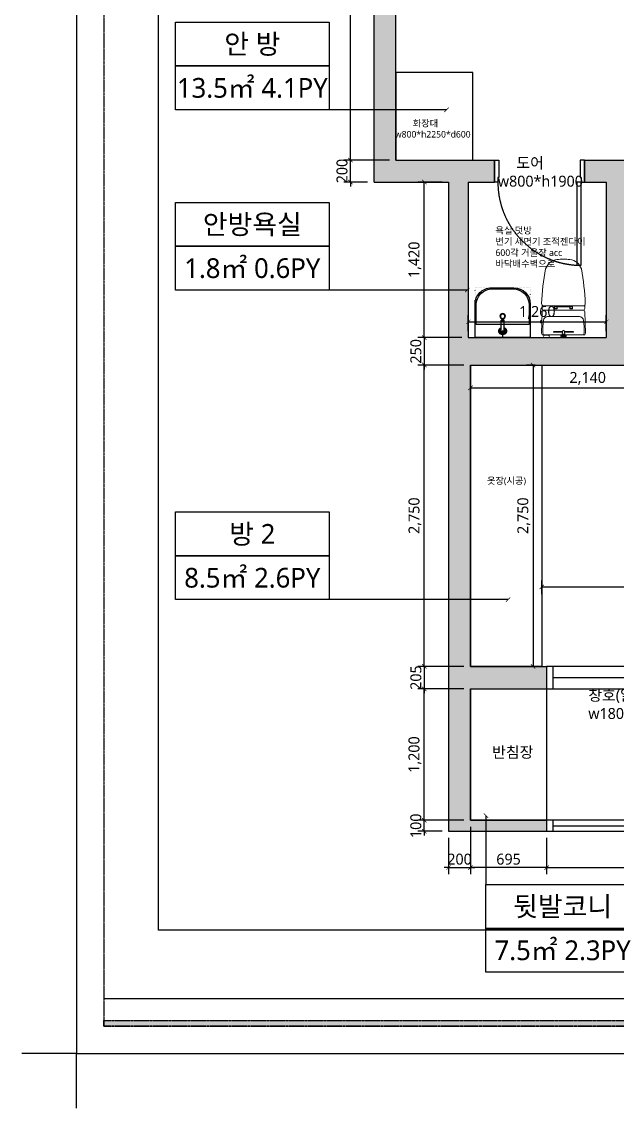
# Model space of a CAD drawing. Header units: millimetres. Extents: x 0 to 460473, y -68369 to 85219.
# Drawn here: x 283049 to 288485, y 25520 to 35436 of the extents above; entities that cross this region are included whole.
import ezdxf
from ezdxf.enums import TextEntityAlignment as Align

# ---------------------------------------------------------------- set-up
doc = ezdxf.new("R2010")
doc.units = ezdxf.units.MM
doc.header["$LTSCALE"] = 50
for name, pattern in [('CENTER2', [28.575, 19.05, -3.175, 3.175, -3.175]), ('DOT', [0.25, 0, -0.25]), ('HIDDEN2', [0.1875, 0.125, -0.0625])]:
    doc.linetypes.add(name, pattern=pattern)
doc.layers.add('00', color=7, linetype='Continuous', lineweight=0)
for name, color, linetype in [('FORM(YOURNAME)-11', 1, 'Continuous'), ('fur', 6, 'Continuous'), ('ha', 8, 'Continuous'), ('hid', 8, 'HIDDEN2'), ('text', 7, 'Continuous'), ('wall', 2, 'Continuous'), ('WID', 4, 'Continuous'), ('win', 4, 'Continuous')]:
    doc.layers.add(name, color=color, linetype=linetype)
doc.styles.add('N 맑은고딕', font='malgun.ttf')
doc.styles.add('NEW 맑은고딕', font='malgun.ttf')
doc.styles.add('맑은 고딕', font='malgun.ttf')
doc.dimstyles.new('DH IN40', dxfattribs={"dimscale": 40, "dimtxt": 2.5, "dimasz": 1, "dimexe": 1.5, "dimexo": 1.5, "dimtad": 1, "dimdec": 7, "dimlunit": 6, "dimtxsty": '맑은 고딕', "dimblk": 'ARCHTICK', "dimcen": 2.5, "dimclrd": 256, "dimclre": 256, "dimclrt": 256, "dimadec": 0, "dimazin": 0, "dimtfac": 1, "dimtdec": 7, "dimtix": 1, "dimtmove": 0, "dimatfit": 3, "dimldrblk": 'ARCHTICK', "dimfxl": 1, "dimtfillclr": 1, "dimlwd": -1, "dimlwe": -1, "dimarcsym": 0})

# ---------------------------------------------------------------- blocks, each defined once
blk = doc.blocks.new('FORM-PLAN')
at = {"layer": 'hid'}
h = blk.add_hatch(color=256, dxfattribs=at)
h.dxf.hatch_style = 1
h.paths.add_polyline_path([(-71444, 55115), (10556, 55115), (10556, 54915), (-71444, 54915)])
h.paths.add_polyline_path([(-71444, -2085), (10556, -2085), (10556, -2285), (-71444, -2285)])
at = {"layer": 'Defpoints', "color": 158}
blk.add_line((1346, -1285), (-71444, -1285), dxfattribs=at)
blk.add_lwpolyline([(-69444, 53115), (-64, 53115), (-64, 1215), (-69444, 1215)], close=True, dxfattribs=at)
at = {"layer": 'Defpoints', "color": 1}
blk.add_lwpolyline([(-72444, -5285), (-72444, -3285), (-74444, -3285)], dxfattribs=at)
at = {"layer": 'FORM(YOURNAME)-11', "color": 250}
blk.add_lwpolyline([(-72444, -3285), (11556, -3285), (11556, 56115), (-72444, 56115)], close=True, dxfattribs=at)
at = {"layer": 'hid', "color": 158}
blk.add_lwpolyline([(-71444, -2285), (10556, -2285), (10556, 55115), (-71444, 55115)], close=True, dxfattribs=at)
at = {"layer": 'hid'}
blk.add_lwpolyline([(-71444, -2085), (10556, -2085), (10556, -2285), (-71444, -2285)], close=True, dxfattribs=at)
at = {"layer": '00', "style": 'NEW 맑은고딕'}
for tag, p in [('1', (9905, 18188)), ('2', (9905, 17544)), ('3', (9905, 16257)), ('4', (9905, 14326)), ('5', (9905, 12009)), ('6', (9905, 9757)), ('7', (9905, 7504)), ('8', (9905, 5252)), ('9', (9905, 2999)), ('10', (5655, 811)), ('11', (9905, 747)), ('12', (5655, -1441)), ('13', (9905, -1441))]:
    blk.add_attdef(tag, text='', height=520, dxfattribs=at).set_placement(p, align=Align.MIDDLE_RIGHT)
blk = doc.blocks.new('_ArchTick')
at = {"color": 0, "linetype": 'ByBlock', "const_width": 0.15}
blk.add_lwpolyline([(-0.5, -0.5), (0.5, 0.5)], dxfattribs=at)
blk = doc.blocks.new('gasdgasdgsd')
at = {"layer": 'WID'}
for p, q in [((103359.9, 11032.7), (103054.9, 11032.7)), ((103054.9, 11032.7), (103054.9, 10527.7)), ((103509.9, 10677.7), (103509.9, 10882.7)), ((103054.9, 10780.2), (103119.9, 10780.2)), ((103054.9, 10527.7), (103359.9, 10527.7))]:
    blk.add_line(p, q, dxfattribs=at)
at = {"layer": 'WID', "color": 8}
for p, q in [((103349.9, 11022.7), (103174.9, 11022.7)), ((103174.9, 11022.7), (103174.9, 10537.7)), ((103499.9, 10687.7), (103499.9, 10872.7)), ((103114.9, 10792.7), (103205.4, 10792.7)), ((103114.9, 10767.7), (103205.4, 10767.7)), ((103205.4, 10793.7), (103210.4, 10793.7)), ((103205.4, 10766.7), (103210.4, 10766.7)), ((103210.4, 10794.7), (103215.4, 10794.7)), ((103210.4, 10765.7), (103215.4, 10765.7)), ((103215.4, 10765.7), (103215.4, 10794.7)), ((103174.9, 10537.7), (103349.9, 10537.7))]:
    blk.add_line(p, q, dxfattribs=at)
at = {"layer": 'WID', "color": 251}
for p, q in [((103205.4, 10766.7), (103205.4, 10793.7)), ((103210.4, 10765.7), (103210.4, 10794.7))]:
    blk.add_line(p, q, dxfattribs=at)
at = {"layer": 'WID', "color": 8, "linetype": 'DOT'}
blk.add_lwpolyline([(103509.9, 10527.7), (103509.9, 11032.7), (103054.9, 11032.7), (103054.9, 10527.7)], close=True, dxfattribs=at)
at = {"layer": 'WID', "color": 8}
blk.add_circle((103249.9, 10780.2), 25, dxfattribs=at)
at = {"layer": 'WID', "color": 251}
blk.add_circle((103249.9, 10780.2), 20, dxfattribs=at)
at = {"layer": 'WID', "color": 8}
for centre, radius, start, end in [((103349.9, 10872.7), 150, 0, 90), ((103114.9, 10780.2), 35, 20.92481, 339.07514), ((103114.9, 10780.2), 12.5, 89.99998, 269.99998), ((103349.9, 10687.7), 150, 270, 0)]:
    blk.add_arc(centre, radius, start, end, dxfattribs=at)
at = {"layer": 'WID'}
for centre, start, end in [((103359.9, 10882.7), 0, 90), ((103359.9, 10677.7), 270, 0)]:
    blk.add_arc(centre, 150, start, end, dxfattribs=at)
at = {"layer": 'WID', "color": 251}
for radius, start, end in [(30, 24.62429, 335.37566), (25, 29.99998, 329.99998), (18, 43.98294, 316.01701)]:
    blk.add_arc((103114.9, 10780.2), radius, start, end, dxfattribs=at)
blk = doc.blocks.new('A$C4B2D31F0')
at = {"layer": '00', "linetype": 'Continuous'}
for p, q in [((168.9, 697.3), (168.9, 707.3)), ((168.9, 697.3), (216.9, 697.3)), ((186, 692.5), (180.6, 697.3)), ((199.9, 692.5), (205.3, 697.3)), ((216.9, 697.3), (216.9, 707.3)), ((106.4, 666.3), (184.4, 666.3)), ((106.4, 659.3), (185.5, 659.3)), ((181.6, 685.5), (186, 692.5)), ((187, 651.2), (181.6, 685.5)), ((181.6, 685.5), (204.3, 685.5)), ((186, 692.5), (199.9, 692.5)), ((187, 651.2), (198.9, 651.2)), ((198.9, 651.2), (204.3, 685.5)), ((204.3, 685.5), (199.9, 692.5)), ((200.4, 659.3), (279.4, 659.3)), ((201.4, 666.3), (279.4, 666.3)), ((-16, 576.9), (-16, 564.8)), ((-12, 580.9), (-4.8, 580.9)), ((-12, 560.8), (-4.3, 560.8)), ((192.9, 433.7), (146.6, 433.7)), ((192.9, 433.7), (239.3, 433.7))]:
    blk.add_line(p, q, dxfattribs=at)
at = {"layer": '00'}
for p, q in [((168.9, 707.3), (216.9, 707.3)), ((192.9, 707.3), (192.9, 716))]:
    blk.add_line(p, q, dxfattribs=at)
at = {"layer": '00', "color": 4}
for p, q in [((185, 690.9), (20.4, 690.9)), ((37.2, 692.3), (24.7, 692.3)), ((37.2, 692.3), (49.7, 692.3)), ((200.9, 690.9), (365.5, 690.9)), ((47.7, 523.7), (192.9, 523.7)), ((338.2, 523.7), (192.9, 523.7)), ((12.6, 465.9), (192.9, 465.9)), ((192.9, 426.6), (13.7, 426.6)), ((373.3, 465.9), (192.9, 465.9)), ((192.9, 426.6), (372.2, 426.6))]:
    blk.add_line(p, q, dxfattribs=at)
for points in [[(20.4, 690.9), (7.9, 690.9, 0.421209), (-7.1, 675.5), (-2.4, 480.5, 0.001659)], [(365.5, 690.9), (378, 690.9, -0.421209), (392.9, 675.5), (388.3, 480.5, -0.001659)], [(12.6, 465.9, 0.371724), (-1.8, 451.2, 0.003515), (-1, 420.3, 0.320541)], [(373.3, 465.9, -0.371724), (387.7, 451.2, -0.003515), (386.9, 420.3, -0.320541)]]:
    blk.add_lwpolyline(points, format="xyb", dxfattribs=at)
at = {"layer": '00', "linetype": 'Continuous'}
for points in [[(110.4, 426.6), (110.4, 450.8, -0.414214), (114.4, 454.8), (130.9, 454.8, -0.414214), (134.9, 450.8), (134.9, 435.2), (134.9, 426.6)], [(134.9, 435.2), (144.6, 435.2, -0.414214), (146.6, 433.2), (146.6, 426.6)], [(251, 435.2), (241.3, 435.2, 0.414214), (239.3, 433.2), (239.3, 426.6)], [(275.5, 426.6), (275.5, 450.8, 0.414214), (271.5, 454.8), (255, 454.8, 0.414214), (251, 450.8), (251, 435.2), (251, 426.6)]]:
    blk.add_lwpolyline(points, format="xyb", dxfattribs=at)
for centre in [(122.9, 440.9), (262.9, 440.9)]:
    blk.add_circle(centre, 8, dxfattribs=at)
at = {"layer": '00', "color": 4}
for centre, radius, start, end in [((24.7, 707.3), 15, 180, 270), ((49.7, 707.3), 15, 270, 0), ((1004.3, 663.1), 1000, 179.31159, 185.94375), ((20.4, 674.9), 16, 90, 179.31159), ((365.5, 674.9), 16, 0.68841, 90), ((-618.4, 663.1), 1000, 354.05625, 0.68841), ((49.4, 563.7), 40, 185.94375, 267.51291), ((336.5, 563.7), 40, 272.48709, 354.05625), ((13.7, 406.6), 20, 90, 182.3333), ((2197.7, 495.6), 2205.9, 182.3333, 190.60807), ((12.6, 480.9), 15, 181.36509, 270), ((-1811.8, 495.6), 2205.9, 349.39193, 357.6667), ((372.2, 406.6), 20, 357.6667, 90), ((373.3, 480.9), 15, 270, 358.63491), ((148.7, 128.9), 125.5, 198.2964, 263.42408), ((192.9, 405.9), 405.9, 261.69926, 270), ((192.9, 405.9), 405.9, 270, 278.30074), ((237.2, 128.9), 125.5, 276.57592, 341.7036)]:
    blk.add_arc(centre, radius, start, end, dxfattribs=at)
at = {"layer": '00', "linetype": 'Continuous'}
for centre, radius, start, end in [((106.4, 662.8), 3.5, 90, 270), ((279.4, 662.8), 3.5, 270, 90), ((-12, 576.9), 4, 90, 180), ((-12, 564.8), 4, 180, 270)]:
    blk.add_arc(centre, radius, start, end, dxfattribs=at)
blk = doc.blocks.new('*D67')
at = {"layer": 'Defpoints', "color": 0, "transparency": 16777216}
for p in [(290215.1, 30278.1), (287795.1, 30153.1), (290215.1, 30153.1)]:
    blk.add_point(p, dxfattribs=at)
at = {"layer": 'text', "transparency": 16777216}
for p, q in [((287795.1, 30213.1), (287795.1, 30338.1)), ((287795.1, 30278.1), (290215.1, 30278.1)), ((290215.1, 30213.1), (290215.1, 30338.1))]:
    blk.add_line(p, q, dxfattribs=at)
at = {"layer": 'text', "transparency": 16777216, "xscale": 40, "yscale": 40, "zscale": 40, "rotation": 180}
blk.add_blockref('_ArchTick', (287795.1, 30278.1), dxfattribs=at)
at = {"layer": 'text', "transparency": 16777216, "xscale": 40, "yscale": 40, "zscale": 40}
blk.add_blockref('_ArchTick', (290215.1, 30278.1), dxfattribs=at)
at = {"layer": 'text', "transparency": 16777216, "insert": (289005.1, 30363.1), "char_height": 100, "attachment_point": 5, "style": '맑은 고딕'}
blk.add_mtext('2,420', dxfattribs=at)
blk = doc.blocks.new('*D68')
at = {"layer": 'Defpoints', "color": 0, "transparency": 16777216}
for p in [(287795.1, 32303.1), (287716.9, 29553.1), (287795.1, 29553.1)]:
    blk.add_point(p, dxfattribs=at)
at = {"layer": 'text', "transparency": 16777216}
for p, q in [((287735.1, 32303.1), (287656.9, 32303.1)), ((287716.9, 32303.1), (287716.9, 29553.1)), ((287735.1, 29553.1), (287656.9, 29553.1))]:
    blk.add_line(p, q, dxfattribs=at)
at = {"layer": 'text', "transparency": 16777216, "xscale": 40, "yscale": 40, "zscale": 40}
for p, rotation in [((287716.9, 32303.1), 90), ((287716.9, 29553.1), 270)]:
    blk.add_blockref('_ArchTick', p, dxfattribs=dict(at, rotation=rotation))
at = {"layer": 'text', "transparency": 16777216, "insert": (287631.8, 30928.1), "char_height": 100, "attachment_point": 5, "rotation": 90, "style": '맑은 고딕'}
blk.add_mtext('2,750', dxfattribs=at)
blk = doc.blocks.new('A$C12b52551')
at = {"layer": 'text'}
for points in [[(0, 800), (1400, 800), (1400, 400), (0, 400)], [(0, 400), (1400, 400), (1400, 0), (0, 0)]]:
    blk.add_lwpolyline(points, close=True, dxfattribs=at)
at = {"layer": 'text', "style": 'NEW 맑은고딕'}
for tag, p in [('공간', (700, 600)), ('현재', (700, 200))]:
    blk.add_attdef(tag, text='', height=180, dxfattribs=at).set_placement(p, align=Align.MIDDLE_CENTER)
blk = doc.blocks.new('*U8')
at = {"layer": 'win', "linetype": 'Continuous'}
blk.add_line((60, 150), (4390, 150), dxfattribs=at)
for points in [[(0, 100), (4450, 100), (4450, 200), (0, 200)], [(0, 100), (60, 100), (60, 200), (0, 200)], [(4450, 100), (4390, 100), (4390, 200), (4450, 200)]]:
    blk.add_lwpolyline(points, close=True, dxfattribs=at)
blk = doc.blocks.new('*U56')
at = {"layer": 'win', "linetype": 'Continuous'}
blk.add_line((60, 97.5), (1745, 97.5), dxfattribs=at)
for points in [[(0, -5), (1805, -5), (1805, 200), (0, 200)], [(0, -5), (60, -5), (60, 200), (0, 200)], [(1805, -5), (1745, -5), (1745, 200), (1805, 200)]]:
    blk.add_lwpolyline(points, close=True, dxfattribs=at)
blk = doc.blocks.new('*U59')
at = {"layer": 'win', "linetype": 'Continuous', "transparency": 33554687}
for points in [[(30, 960), (30, 200), (70, 200), (70, 960)], [(0, 200), (0, 0), (40, 0), (40, 160), (30, 160), (30, 200)], [(820, 200), (820, 0), (780, 0), (780, 160), (790, 160), (790, 200)]]:
    blk.add_lwpolyline(points, close=True, dxfattribs=at)
at = {"layer": 'win', "linetype": 'CENTER2', "ltscale": 20, "transparency": 33554687}
blk.add_arc((30, 200), 760, 0, 90, dxfattribs=at)
blk = doc.blocks.new('*D220')
at = {"layer": 'Defpoints', "color": 0, "transparency": 16777216}
for p in [(287145.1, 28148.1), (286945.1, 28048.1), (287145.1, 27716.6)]:
    blk.add_point(p, dxfattribs=at)
at = {"layer": 'text', "transparency": 16777216}
for p, q in [((287145.1, 28088.1), (287145.1, 27656.6)), ((286945.1, 27988.1), (286945.1, 27656.6)), ((286945.1, 27716.6), (286905.1, 27716.6)), ((286945.1, 27716.6), (287145.1, 27716.6)), ((287145.1, 27716.6), (287185.1, 27716.6))]:
    blk.add_line(p, q, dxfattribs=at)
at = {"layer": 'text', "transparency": 16777216, "xscale": 40, "yscale": 40, "zscale": 40}
blk.add_blockref('_ArchTick', (286945.1, 27716.6), dxfattribs=at)
at = {"layer": 'text', "transparency": 16777216, "xscale": 40, "yscale": 40, "zscale": 40, "rotation": 180}
blk.add_blockref('_ArchTick', (287145.1, 27716.6), dxfattribs=at)
at = {"layer": 'text', "transparency": 16777216, "insert": (287045.1, 27793.3), "char_height": 100, "attachment_point": 5, "style": '맑은 고딕'}
blk.add_mtext('200', dxfattribs=at)
blk = doc.blocks.new('*D221')
at = {"layer": 'Defpoints', "color": 0, "transparency": 16777216}
for p in [(287145.1, 28148.1), (287840.1, 28048.1), (287145.1, 27716.6)]:
    blk.add_point(p, dxfattribs=at)
at = {"layer": 'text', "transparency": 16777216}
for p, q in [((287145.1, 28088.1), (287145.1, 27656.6)), ((287840.1, 27988.1), (287840.1, 27656.6)), ((287840.1, 27716.6), (287145.1, 27716.6))]:
    blk.add_line(p, q, dxfattribs=at)
at = {"layer": 'text', "transparency": 16777216, "xscale": 40, "yscale": 40, "zscale": 40, "rotation": 180}
blk.add_blockref('_ArchTick', (287145.1, 27716.6), dxfattribs=at)
at = {"layer": 'text', "transparency": 16777216, "xscale": 40, "yscale": 40, "zscale": 40}
blk.add_blockref('_ArchTick', (287840.1, 27716.6), dxfattribs=at)
at = {"layer": 'text', "transparency": 16777216, "insert": (287492.6, 27793.3), "char_height": 100, "attachment_point": 5, "style": '맑은 고딕'}
blk.add_mtext('695', dxfattribs=at)
blk = doc.blocks.new('*D222')
at = {"layer": 'Defpoints', "color": 0, "transparency": 16777216}
for p in [(287840.1, 28048.1), (292290.1, 28048.1), (292290.1, 27716.6)]:
    blk.add_point(p, dxfattribs=at)
at = {"layer": 'text', "transparency": 16777216}
for p, q in [((287840.1, 27988.1), (287840.1, 27656.6)), ((292290.1, 27988.1), (292290.1, 27656.6)), ((287840.1, 27716.6), (292290.1, 27716.6))]:
    blk.add_line(p, q, dxfattribs=at)
at = {"layer": 'text', "transparency": 16777216, "xscale": 40, "yscale": 40, "zscale": 40, "rotation": 180}
blk.add_blockref('_ArchTick', (287840.1, 27716.6), dxfattribs=at)
at = {"layer": 'text', "transparency": 16777216, "xscale": 40, "yscale": 40, "zscale": 40}
blk.add_blockref('_ArchTick', (292290.1, 27716.6), dxfattribs=at)
at = {"layer": 'text', "transparency": 16777216, "insert": (290065.1, 27801.7), "char_height": 100, "attachment_point": 5, "style": '맑은 고딕'}
blk.add_mtext('4,450', dxfattribs=at)
blk = doc.blocks.new('*D216')
at = {"layer": 'Defpoints', "color": 0, "transparency": 16777216}
for p in [(286723.3, 28148.1), (287145.1, 28148.1), (286945.1, 28048.1)]:
    blk.add_point(p, dxfattribs=at)
at = {"layer": 'text', "transparency": 16777216}
for p, q in [((286723.3, 28148.1), (286723.3, 28188.1)), ((287085.1, 28148.1), (286663.3, 28148.1)), ((286723.3, 28048.1), (286723.3, 28148.1)), ((286885.1, 28048.1), (286663.3, 28048.1)), ((286723.3, 28048.1), (286723.3, 28008.1))]:
    blk.add_line(p, q, dxfattribs=at)
at = {"layer": 'text', "transparency": 16777216, "xscale": 40, "yscale": 40, "zscale": 40}
for p, rotation in [((286723.3, 28148.1), 270), ((286723.3, 28048.1), 90)]:
    blk.add_blockref('_ArchTick', p, dxfattribs=dict(at, rotation=rotation))
at = {"layer": 'text', "transparency": 16777216, "insert": (286646.4, 28098.1), "char_height": 100, "attachment_point": 5, "rotation": 90, "style": '맑은 고딕'}
blk.add_mtext('100', dxfattribs=at)
blk = doc.blocks.new('*D217')
at = {"layer": 'Defpoints', "color": 0, "transparency": 16777216}
for p in [(286723.3, 29348.1), (287145.1, 29348.1), (287145.1, 28148.1)]:
    blk.add_point(p, dxfattribs=at)
at = {"layer": 'text', "transparency": 16777216}
for p, q in [((287085.1, 29348.1), (286663.3, 29348.1)), ((286723.3, 28148.1), (286723.3, 29348.1)), ((287085.1, 28148.1), (286663.3, 28148.1))]:
    blk.add_line(p, q, dxfattribs=at)
at = {"layer": 'text', "transparency": 16777216, "xscale": 40, "yscale": 40, "zscale": 40}
for p, rotation in [((286723.3, 29348.1), 90), ((286723.3, 28148.1), 270)]:
    blk.add_blockref('_ArchTick', p, dxfattribs=dict(at, rotation=rotation))
at = {"layer": 'text', "transparency": 16777216, "insert": (286638, 28748.1), "char_height": 100, "attachment_point": 5, "rotation": 90, "style": '맑은 고딕'}
blk.add_mtext('1,200', dxfattribs=at)
blk = doc.blocks.new('*D218')
at = {"layer": 'Defpoints', "color": 0, "transparency": 16777216}
for p in [(287145.1, 29553.1), (286723.3, 29348.1), (287145.1, 29348.1)]:
    blk.add_point(p, dxfattribs=at)
at = {"layer": 'text', "transparency": 16777216}
for p, q in [((287085.1, 29553.1), (286663.3, 29553.1)), ((286723.3, 29553.1), (286723.3, 29593.1)), ((286723.3, 29553.1), (286723.3, 29348.1)), ((287085.1, 29348.1), (286663.3, 29348.1)), ((286723.3, 29348.1), (286723.3, 29308.1))]:
    blk.add_line(p, q, dxfattribs=at)
at = {"layer": 'text', "transparency": 16777216, "xscale": 40, "yscale": 40, "zscale": 40}
for p, rotation in [((286723.3, 29553.1), 270), ((286723.3, 29348.1), 90)]:
    blk.add_blockref('_ArchTick', p, dxfattribs=dict(at, rotation=rotation))
at = {"layer": 'text', "transparency": 16777216, "insert": (286646.7, 29450.6), "char_height": 100, "attachment_point": 5, "rotation": 90, "style": '맑은 고딕'}
blk.add_mtext('205', dxfattribs=at)
blk = doc.blocks.new('*D219')
at = {"layer": 'Defpoints', "color": 0, "transparency": 16777216}
for p in [(286723.3, 32303.1), (287145.1, 32303.1), (287145.1, 29553.1)]:
    blk.add_point(p, dxfattribs=at)
at = {"layer": 'text', "transparency": 16777216}
for p, q in [((287085.1, 32303.1), (286663.3, 32303.1)), ((286723.3, 29553.1), (286723.3, 32303.1)), ((287085.1, 29553.1), (286663.3, 29553.1))]:
    blk.add_line(p, q, dxfattribs=at)
at = {"layer": 'text', "transparency": 16777216, "xscale": 40, "yscale": 40, "zscale": 40}
for p, rotation in [((286723.3, 32303.1), 90), ((286723.3, 29553.1), 270)]:
    blk.add_blockref('_ArchTick', p, dxfattribs=dict(at, rotation=rotation))
at = {"layer": 'text', "transparency": 16777216, "insert": (286638.3, 30928.1), "char_height": 100, "attachment_point": 5, "rotation": 90, "style": '맑은 고딕'}
blk.add_mtext('2,750', dxfattribs=at)
blk = doc.blocks.new('*D224')
at = {"layer": 'Defpoints', "color": 0, "transparency": 16777216}
for p in [(287125.1, 32553.1), (286723.3, 32303.1), (287145.1, 32303.1)]:
    blk.add_point(p, dxfattribs=at)
at = {"layer": 'text', "transparency": 16777216}
for p, q in [((287065.1, 32553.1), (286663.3, 32553.1)), ((286723.3, 32553.1), (286723.3, 32593.1)), ((286723.3, 32553.1), (286723.3, 32303.1)), ((287085.1, 32303.1), (286663.3, 32303.1)), ((286723.3, 32303.1), (286723.3, 32263.1))]:
    blk.add_line(p, q, dxfattribs=at)
at = {"layer": 'text', "transparency": 16777216, "xscale": 40, "yscale": 40, "zscale": 40}
for p, rotation in [((286723.3, 32553.1), 270), ((286723.3, 32303.1), 90)]:
    blk.add_blockref('_ArchTick', p, dxfattribs=dict(at, rotation=rotation))
at = {"layer": 'text', "transparency": 16777216, "insert": (286646.7, 32428.1), "char_height": 100, "attachment_point": 5, "rotation": 90, "style": '맑은 고딕'}
blk.add_mtext('250', dxfattribs=at)
blk = doc.blocks.new('*D225')
at = {"layer": 'Defpoints', "color": 0, "transparency": 16777216}
for p in [(286723.3, 33973.1), (286945.1, 33973.1), (287125.1, 32553.1)]:
    blk.add_point(p, dxfattribs=at)
at = {"layer": 'text', "transparency": 16777216}
for p, q in [((286885.1, 33973.1), (286663.3, 33973.1)), ((286723.3, 32553.1), (286723.3, 33973.1)), ((287065.1, 32553.1), (286663.3, 32553.1))]:
    blk.add_line(p, q, dxfattribs=at)
at = {"layer": 'text', "transparency": 16777216, "xscale": 40, "yscale": 40, "zscale": 40}
for p, rotation in [((286723.3, 33973.1), 90), ((286723.3, 32553.1), 270)]:
    blk.add_blockref('_ArchTick', p, dxfattribs=dict(at, rotation=rotation))
at = {"layer": 'text', "transparency": 16777216, "insert": (286638, 33263.1), "char_height": 100, "attachment_point": 5, "rotation": 90, "style": '맑은 고딕'}
blk.add_mtext('1,420', dxfattribs=at)
blk = doc.blocks.new('*D226')
at = {"layer": 'Defpoints', "color": 0, "transparency": 16777216}
for p in [(286049.1, 34173.1), (286465.1, 34173.1), (286265.1, 33973.1)]:
    blk.add_point(p, dxfattribs=at)
at = {"layer": 'text', "transparency": 16777216}
for p, q in [((286049.1, 34173.1), (286049.1, 34213.1)), ((286405.1, 34173.1), (285989.1, 34173.1)), ((286049.1, 33973.1), (286049.1, 34173.1)), ((286205.1, 33973.1), (285989.1, 33973.1)), ((286049.1, 33973.1), (286049.1, 33933.1))]:
    blk.add_line(p, q, dxfattribs=at)
at = {"layer": 'text', "transparency": 16777216, "xscale": 40, "yscale": 40, "zscale": 40}
for p, rotation in [((286049.1, 34173.1), 270), ((286049.1, 33973.1), 90)]:
    blk.add_blockref('_ArchTick', p, dxfattribs=dict(at, rotation=rotation))
at = {"layer": 'text', "transparency": 16777216, "insert": (285972.5, 34073.1), "char_height": 100, "attachment_point": 5, "rotation": 90, "style": '맑은 고딕'}
blk.add_mtext('200', dxfattribs=at)
blk = doc.blocks.new('*D227')
at = {"layer": 'Defpoints', "color": 0, "transparency": 16777216}
for p in [(286049.1, 37503.1), (286465.1, 37503.1), (286465.1, 34173.1)]:
    blk.add_point(p, dxfattribs=at)
at = {"layer": 'text', "transparency": 16777216}
for p, q in [((286405.1, 37503.1), (285989.1, 37503.1)), ((286049.1, 34173.1), (286049.1, 37503.1)), ((286405.1, 34173.1), (285989.1, 34173.1))]:
    blk.add_line(p, q, dxfattribs=at)
at = {"layer": 'text', "transparency": 16777216, "xscale": 40, "yscale": 40, "zscale": 40}
for p, rotation in [((286049.1, 37503.1), 90), ((286049.1, 34173.1), 270)]:
    blk.add_blockref('_ArchTick', p, dxfattribs=dict(at, rotation=rotation))
at = {"layer": 'text', "transparency": 16777216, "insert": (285964.1, 35838.1), "char_height": 100, "attachment_point": 5, "rotation": 90, "style": '맑은 고딕'}
blk.add_mtext('3,330', dxfattribs=at)
blk = doc.blocks.new('*D196')
at = {"layer": 'Defpoints', "color": 0, "transparency": 16777216}
for p in [(287145.1, 32303.1), (289285.1, 32303.1), (289285.1, 32095.2)]:
    blk.add_point(p, dxfattribs=at)
at = {"layer": 'text', "transparency": 16777216}
for p, q in [((287145.1, 32243.1), (287145.1, 32035.2)), ((289285.1, 32243.1), (289285.1, 32035.2)), ((287145.1, 32095.2), (289285.1, 32095.2))]:
    blk.add_line(p, q, dxfattribs=at)
at = {"layer": 'text', "transparency": 16777216, "xscale": 40, "yscale": 40, "zscale": 40, "rotation": 180}
blk.add_blockref('_ArchTick', (287145.1, 32095.2), dxfattribs=at)
at = {"layer": 'text', "transparency": 16777216, "xscale": 40, "yscale": 40, "zscale": 40}
blk.add_blockref('_ArchTick', (289285.1, 32095.2), dxfattribs=at)
at = {"layer": 'text', "transparency": 16777216, "insert": (288215.1, 32180.6), "char_height": 100, "attachment_point": 5, "style": '맑은 고딕'}
blk.add_mtext('2,140', dxfattribs=at)
blk = doc.blocks.new('*D212')
at = {"layer": 'Defpoints', "color": 0, "transparency": 16777216}
for p in [(288385.1, 32697), (287125.1, 32553.1), (288385.1, 32553.1)]:
    blk.add_point(p, dxfattribs=at)
at = {"layer": 'text', "transparency": 16777216}
for p, q in [((287125.1, 32613.1), (287125.1, 32757)), ((288385.1, 32613.1), (288385.1, 32757)), ((287125.1, 32697), (288385.1, 32697))]:
    blk.add_line(p, q, dxfattribs=at)
at = {"layer": 'text', "transparency": 16777216, "xscale": 40, "yscale": 40, "zscale": 40, "rotation": 180}
blk.add_blockref('_ArchTick', (287125.1, 32697), dxfattribs=at)
at = {"layer": 'text', "transparency": 16777216, "xscale": 40, "yscale": 40, "zscale": 40}
blk.add_blockref('_ArchTick', (288385.1, 32697), dxfattribs=at)
at = {"layer": 'text', "transparency": 16777216, "insert": (287755.1, 32782.4), "char_height": 100, "attachment_point": 5, "style": '맑은 고딕'}
blk.add_mtext('1,260', dxfattribs=at)

msp = doc.modelspace()

# ---------------------------------------------------------------- hatches: boundary and pattern name
at = {"layer": 'ha'}
h = msp.add_hatch(color=256, dxfattribs=at)
h.dxf.hatch_style = 1
h.paths.add_polyline_path([(295620.05361322, 31168.14407791), (295620.05361322, 32938.14407791), (295420.05361322, 32938.14407791), (295420.05361322, 31168.14407791), (294820.05361322, 31168.14407791), (294820.05361322, 30968.14407791), (297890.05361322, 30968.14407791), (297890.05361322, 32738.14407791), (298490.05361322, 32743.14407791), (298490.05361322, 34518.14407791), (299275.05361322, 34518.14407791), (299275.05361322, 38903.14407791), (298190.05361322, 38903.14407791), (298190.05361322, 38803.14407791), (299075.05361322, 38803.14407791), (299075.05361322, 37703.14407791), (298410.05361322, 37703.14407791), (298410.05361322, 37503.14407791), (299075.05361322, 37503.14407791), (299075.05361322, 34718.14407791), (296990.05361322, 34718.14407791), (296990.05361322, 34518.14407791), (298290.05361322, 34518.14407791), (298290.05361322, 33318.14407791), (296410.05361322, 33318.14407791), (296410.05361322, 32738.14407791), (297790.05361322, 32738.14407791), (297790.05361322, 31168.14407791)])
h.paths.add_polyline_path([(295790.05361322, 38903.14407791), (295790.05361322, 38803.14407791), (295790.05361322, 37703.14407791), (294955.05361322, 37703.14407791), (294955.05361322, 37503.14407791), (295790.05361322, 37503.14407791), (295790.05361322, 34518.14407791), (295990.05361322, 34518.14407791), (295990.05361322, 34718.14407791), (295990.05361322, 38903.14407791)], flags=17)
h.paths.add_polyline_path([(290065.05361322, 37703.14407791), (290065.05361322, 37503.14407791), (290505.05361322, 37503.14407791), (290505.05361322, 33973.14407791), (290705.05361322, 33973.14407791), (290705.05361322, 37503.14407791), (291925.05361322, 37503.14407791), (291925.05361322, 37703.14407791)])
h.paths.add_polyline_path([(290415.4581109, 38903.14407791), (290415.4581109, 38803.14407791), (291355.05361322, 38803.14407791), (291355.05361322, 38903.14407791)])
h.paths.add_polyline_path([(288185.05361322, 34173.14407791), (288185.05361322, 33973.14407791), (288385.05361322, 33973.14407791), (288385.05361322, 32553.14407791), (287125.05361322, 32553.14407791), (287125.05361322, 33973.14407791), (287365.05361322, 33973.14407791), (287365.05361322, 34173.14407791), (286465.05361322, 34173.14407791), (286465.05361322, 37503.14407791), (287365.05361322, 37503.14407791), (287365.05361322, 37703.14407791), (286465.05361322, 37703.14407791), (286465.05361322, 38803.14407791), (287465.05361322, 38803.14407791), (287465.05361322, 38903.14407791), (286265.05361322, 38903.14407791), (286265.05361322, 33973.14407791), (286945.05361322, 33973.14407791), (286945.05361322, 28048.14407791), (287840.05361322, 28048.14407791), (287840.05361322, 28148.14407791), (287145.05361322, 28148.14407791), (287145.05361322, 29348.14407791), (287840.05361322, 29348.14407791), (287840.05361322, 29553.14407791), (287145.05361322, 29553.14407791), (287145.05361322, 32303.14407791), (289285.05361322, 32303.14407791), (289285.05361322, 32553.14407791), (288585.05361322, 32553.14407791), (288585.05361322, 33973.14407791), (289505.05361322, 33973.14407791), (289505.05361322, 34173.14407791)])

# ---------------------------------------------------------------- linework, layer by layer
at = {"layer": 'fur'}
for points in [[(286465.05361322, 34173.14407791), (287165.05361322, 34173.14407791), (287165.05361322, 34973.14407791), (286465.05361322, 34973.14407791)], [(287145.05361322, 32303.14407791), (287795.05361322, 32303.14407791), (287795.05361322, 29553.14407791), (287145.05361322, 29553.14407791)], [(287145.05361322, 29348.14407791), (287840.05361322, 29348.14407791), (287840.05361322, 28148.14407791), (287145.05361322, 28148.14407791)]]:
    msp.add_lwpolyline(points, close=True, dxfattribs=at)
msp.add_lwpolyline([(286465.05361322, 34973.14407791), (286465.05361322, 34173.14407791), (287165.05361322, 34173.14407791), (287165.05361322, 34973.14407791)], dxfattribs=at)
at = {"layer": 'wall'}
for p, q in [((286265.05361322, 33973.14407791), (286265.05361322, 38903.14407791)), ((286465.05361322, 34173.14407791), (286465.05361322, 37503.14407791)), ((286465.05361322, 34173.14407791), (287365.05361322, 34173.14407791)), ((287365.05361322, 34173.14407791), (287365.05361322, 33973.14407791)), ((288185.05361322, 34173.14407791), (289505.05361322, 34173.14407791)), ((288185.05361322, 34173.14407791), (288185.05361322, 33973.14407791)), ((286265.05361322, 33973.14407791), (286945.05361322, 33973.14407791)), ((286945.05361322, 33973.14407791), (286945.05361322, 28048.14407791)), ((287125.05361322, 33973.14407791), (287365.05361322, 33973.14407791)), ((287125.05361322, 33973.14407791), (287125.05361322, 32553.14407791)), ((288185.05361322, 33973.14407791), (288385.05361322, 33973.14407791)), ((288385.05361322, 33973.14407791), (288385.05361322, 32553.14407791)), ((287125.05361322, 32553.14407791), (288385.05361322, 32553.14407791)), ((287145.05361322, 32303.14407791), (287145.05361322, 29553.14407791)), ((287145.05361322, 32303.14407791), (289285.05361322, 32303.14407791)), ((287145.05361322, 29553.14407791), (287840.05361322, 29553.14407791)), ((287840.05361322, 29553.14407791), (287840.05361322, 29348.14407791)), ((287145.05361322, 29348.14407791), (287840.05361322, 29348.14407791)), ((287145.05361322, 29348.14407791), (287145.05361322, 28148.14407791)), ((287145.05361322, 28148.14407791), (287840.05361322, 28148.14407791)), ((287840.05361322, 28148.14407791), (287840.05361322, 28048.14407791)), ((286945.05361322, 28048.14407791), (287840.05361322, 28048.14407791))]:
    msp.add_line(p, q, dxfattribs=at)

# ---------------------------------------------------------------- block references
at = {"xscale": 0.2500000000000001, "yscale": 0.2500000000000001, "zscale": 0.2500000000000001}
msp.add_blockref('FORM-PLAN', (301659.62103197, 26841.61248151), dxfattribs=at)
at = {"xscale": -1}
for name, p, rotation in [('A$C4B2D31F0', (287801.07153551, 33269.18856806), 180), ('gasdgasdgsd', (276658.66213478, -70501.78187701), 270)]:
    msp.add_blockref(name, p, dxfattribs=dict(at, rotation=rotation))
at = {"layer": 'text'}
for p, values in [((284453.56097746, 34632.41911288), {'현재': '13.5㎡ 4.1PY', '공간': '안 방'}), ((284453.56097746, 32987.2013433), {'현재': '1.8㎡ 0.6PY', '공간': '안방욕실'}), ((284453.56097746, 30161.81166137), {'현재': '8.5㎡ 2.6PY', '공간': '방 2'}), ((287286.14562973, 26762.36240324), {'현재': '7.5㎡ 2.3PY', '공간': '뒷발코니'})]:
    msp.add_blockref('A$C12b52551', p, dxfattribs=at).add_auto_attribs(values)
at = {"layer": 'win', "linetype": 'Continuous', "rotation": 180}
msp.add_blockref('*U59', (288185.05363334, 34173.14407569), dxfattribs=at)
at = {"layer": 'win', "linetype": 'Continuous'}
for name, p in [('*U56', (287840.05361322, 29353.14407791)), ('*U8', (287840.05361322, 27948.14407791))]:
    msp.add_blockref(name, p, dxfattribs=at)

# ---------------------------------------------------------------- texts
at = {"layer": 'text', "attachment_point": 1, "style": 'N 맑은고딕'}
for s, width, gutter_width, insert, char_height in [('        화장대\\Pw800*h2250*d600', 2503.2681092748, 500, (286455.3748293, 34538.94272954), 60), ('     도어\\Pw800*h1900', 2503.2681092748, 500, (287395.05361322, 34197.37739117), 100), ('욕실 덧방\\P변기 세면기 조적젠다이\\P600각 거울장 acc\\P바닥배수벽으로', 1958.2412442031, 303.66652371, (287372.21463778, 33561.52007791), 60.7333047423), ('옷장(시공)', 2503.2681092748, 500, (287295.92243187, 31277.42483029), 60), ('창호(알미늄단창)\\Pw1800*h1220', 2503.2681092748, 500, (288220.61201895, 29339.57085783), 100), ('반침장', 2503.2681092748, 500, (287342.44864201, 28819.43350446), 100)]:
    msp.add_mtext_dynamic_manual_height_columns(s, width=width, gutter_width=gutter_width, heights=[0], dxfattribs=dict(at, insert=insert, char_height=char_height))

# ---------------------------------------------------------------- dimensions: what is measured, and where the dimension line sits
at = {"layer": 'text'}
for base, p1, p2, angle, picture, middle in [((286049.1270976856, 37503.1440779111), (286465.0536132181, 34173.1440779111), (286465.0536132181, 37503.1440779111), 270, '*D227', (285964.0727498595, 35838.144077911)), ((286049.1270976856, 34173.1440779111), (286265.0536132181, 33973.1440779111), (286465.0536132181, 34173.1440779111), 270, '*D226', (285972.4626955117, 34073.144077911)), ((286723.3214590377, 33973.1440779111), (287125.0536132181, 32553.1440779111), (286945.0536132181, 33973.1440779111), 270, '*D225', (286637.9953720811, 33263.144077911)), ((286723.3214590376, 32303.1440779111), (287125.0536132181, 32553.1440779111), (287145.0536132181, 32303.1440779111), 270, '*D224', (286646.6570568637, 32428.144077911)), ((286723.3214590377, 32303.1440779111), (287145.0536132181, 29553.1440779111), (287145.0536132181, 32303.1440779111), 270, '*D219', (286638.2671112115, 30928.144077911)), ((287716.8806661575, 29553.1440779111), (287795.0536132182, 32303.1440779111), (287795.0536132182, 29553.1440779111), 90, '*D68', (287631.8263183313, 30928.144077911)), ((286723.3214590376, 29348.1440779111), (287145.0536132181, 29553.1440779111), (287145.0536132181, 29348.1440779111), 270, '*D218', (286646.6570568637, 29450.644077911)), ((286723.3214590377, 29348.1440779111), (287145.0536132181, 28148.1440779111), (287145.0536132181, 29348.1440779111), 270, '*D217', (286637.9953720811, 28748.144077911)), ((286723.3214590377, 28148.1440779111), (286945.0536132181, 28048.1440779111), (287145.0536132181, 28148.1440779111), 270, '*D216', (286646.3853177333, 28098.144077911))]:
    dim = msp.add_linear_dim(base=base, p1=p1, p2=p2, angle=angle, dimstyle='DH IN40', dxfattribs=at)
    dim.commit()
    dim.dimension.update_dxf_attribs({"geometry": picture, "text_midpoint": middle})
for base, p1, p2, picture, middle in [((288385.0536132181, 32697.0247579198), (287125.0536132181, 32553.1440779111), (288385.0536132181, 32553.1440779111), '*D212', (287755.0536132181, 32782.3508448764)), ((289285.0536132181, 32095.2424784382), (287145.0536132181, 32303.1440779111), (289285.0536132181, 32303.1440779111), '*D196', (288215.0536132181, 32180.5685653947)), ((290215.0536132182, 30278.0556724592), (287795.0536132182, 30153.1440779111), (290215.0536132182, 30153.1440779111), '*D67', (289005.0536132182, 30363.1100202853)), ((287145.0536132181, 27716.6161945846), (286945.0536132181, 28048.1440779111), (287145.0536132181, 28148.1440779111), '*D220', (287045.0536132181, 27793.2805967585)), ((287145.0536132181, 27716.6161945846), (287840.0536132181, 28048.1440779111), (287145.0536132181, 28148.1440779111), '*D221', (287492.5536132181, 27793.2805967585)), ((292290.0536132181, 27716.6161945846), (287840.0536132181, 28048.1440779111), (292290.0536132181, 28048.1440779111), '*D222', (290065.0536132181, 27801.6705424107))]:
    dim = msp.add_linear_dim(base=base, p1=p1, p2=p2, dimstyle='DH IN40', dxfattribs=at)
    dim.commit()
    dim.dimension.update_dxf_attribs({"geometry": picture, "text_midpoint": middle})

# ---------------------------------------------------------------- leaders
for points in [[(286925.6962769, 34632.41911288), (285853.56097746, 34632.41911288)], [(287116.17563274, 32987.2013433), (285853.56097746, 32987.2013433)], [(287488.05149322, 30161.81166137), (285853.56097746, 30161.81166137)], [(287286.14562973, 28190.48224914), (287286.14562973, 27562.36240324)]]:
    msp.add_leader(points, dimstyle='DH IN40', override={"dimgap": 0.625, "dimtad": 0}, dxfattribs=at)

doc.saveas('drawing.dxf')
